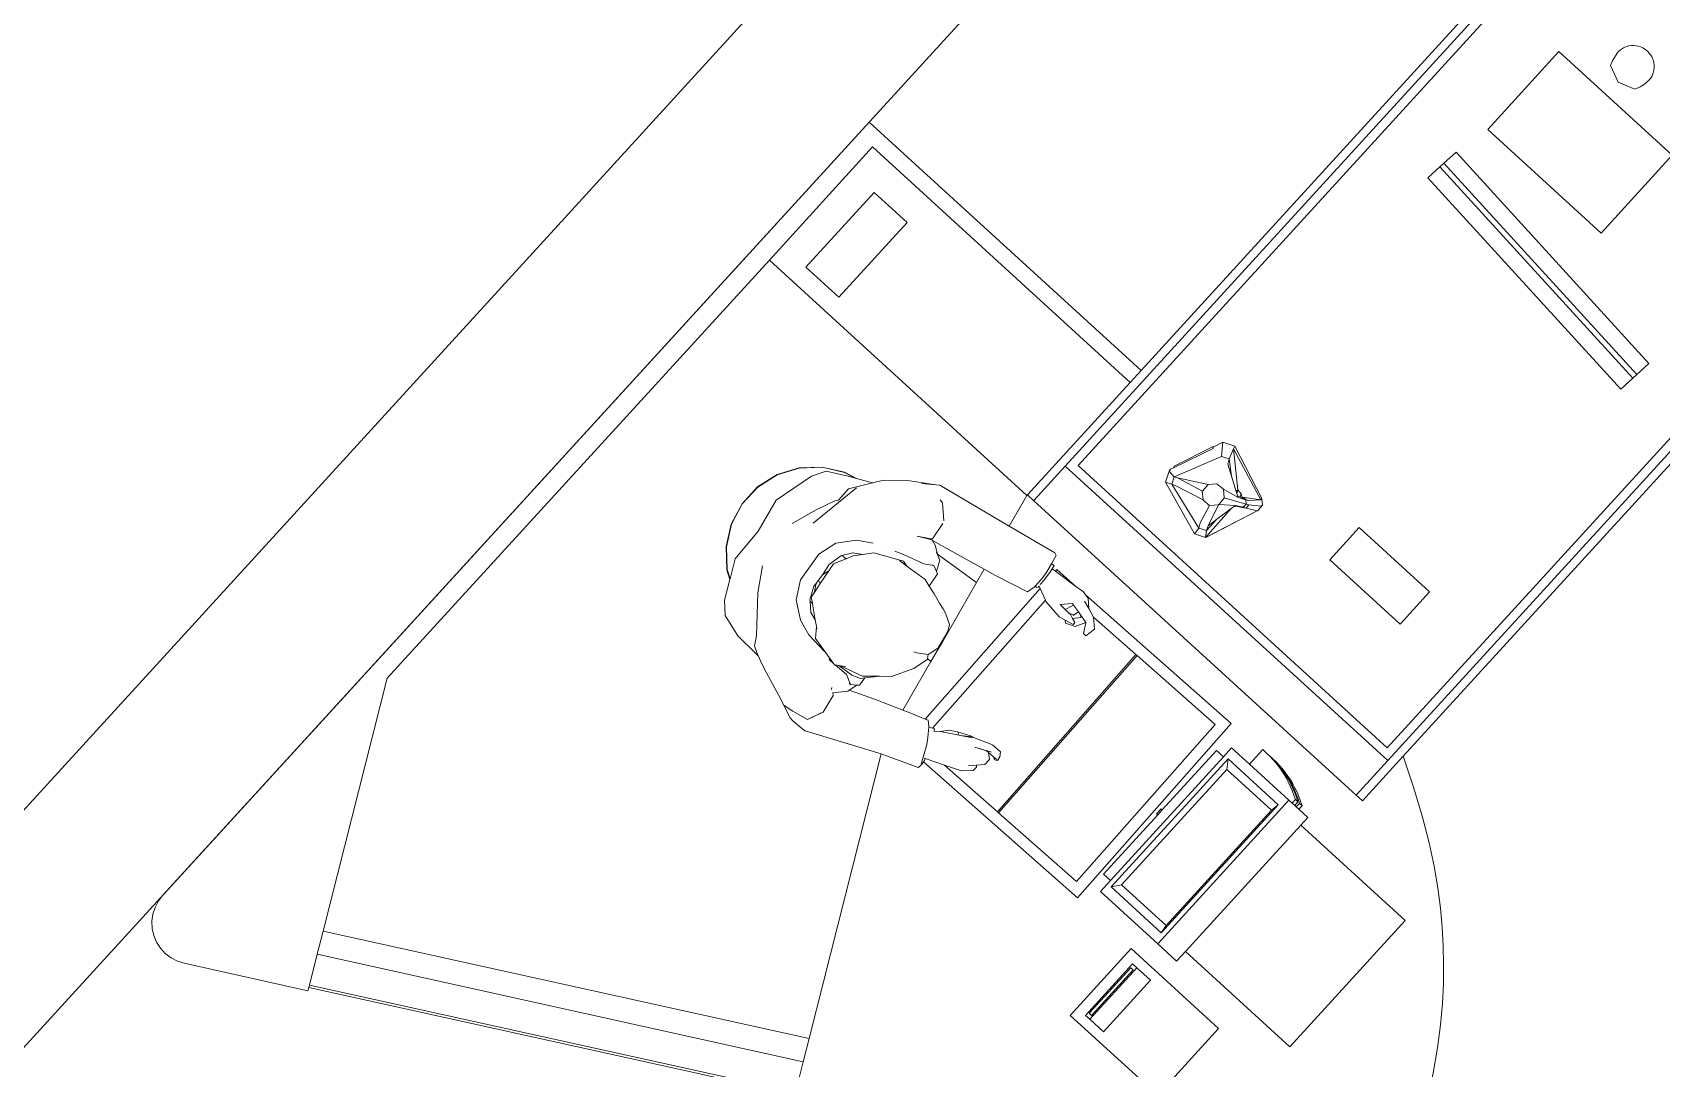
# Model space of a CAD drawing. Header units: metres. Extents: x 750 to 3116, y -341 to 1465.
# Drawn here: x 1561.504 to 1563.844, y 35.231 to 36.719 of the extents above; entities that cross this region are included whole.
import ezdxf

# ---------------------------------------------------------------- set-up
doc = ezdxf.new("R2010")
doc.units = ezdxf.units.M
doc.layers.add('Furniture', color=44, linetype='Continuous', lineweight=5)
doc.layers.add('Wall ext', color=20, linetype='Continuous', lineweight=18)

# ---------------------------------------------------------------- blocks, each defined once
blk = doc.blocks.new('Shop counter')
at = {"layer": 'Furniture'}
for p, q in [((11493453.855, 4446048.0206), (11493453.6094, 4446048.0206)), ((11493453.6094, 4446048.0206), (11493453.6094, 4446047.8176)), ((11493453.855, 4446047.8176), (11493453.855, 4446048.0206)), ((11493453.5599, 4446047.9275), (11493453.4301, 4446047.9275)), ((11493453.4301, 4446047.9275), (11493453.4301, 4446047.7574)), ((11493453.5599, 4446047.7574), (11493453.5599, 4446047.9275)), ((11493454.0276, 4446047.8594), (11493453.9404, 4446047.8594)), ((11493453.9404, 4446047.8472), (11493453.9404, 4446047.8594)), ((11493453.9404, 4446047.8472), (11493453.9404, 4446047.2201)), ((11493454.0077, 4446047.8472), (11493453.9404, 4446047.8472)), ((11493454.0077, 4446047.22), (11493454.0077, 4446047.8472)), ((11493456.585, 4446047.8472), (11493454.0077, 4446047.8472)), ((11493456.5973, 4446047.8594), (11493454.0276, 4446047.8594)), ((11493454.0207, 4446047.8342), (11493454.0207, 4446047.233)), ((11493456.5721, 4446047.8342), (11493454.0207, 4446047.8342)), ((11493453.545, 4446047.8084), (11493453.4448, 4446047.8084)), ((11493453.4448, 4446047.8084), (11493453.4448, 4446047.7819)), ((11493453.545, 4446047.7819), (11493453.545, 4446047.8084)), ((11493453.5907, 4446047.8176), (11493453.5907, 4446047.7809)), ((11493453.6094, 4446047.8176), (11493453.5907, 4446047.8176)), ((11493453.855, 4446047.8176), (11493453.6094, 4446047.8176)), ((11493453.87, 4446047.8176), (11493453.855, 4446047.8176)), ((11493453.87, 4446047.8001), (11493453.87, 4446047.8176)), ((11493453.87, 4446047.8001), (11493453.877, 4446047.8001)), ((11493453.87, 4446047.7952), (11493453.87, 4446047.8001)), ((11493453.877, 4446047.8001), (11493453.8804, 4446047.794)), ((11493453.877, 4446047.7952), (11493453.877, 4446047.8001)), ((11493453.4448, 4446047.7736), (11493453.4448, 4446047.7819)), ((11493453.4448, 4446047.7819), (11493453.545, 4446047.7819)), ((11493453.4506, 4446047.7754), (11493453.4506, 4446047.78)), ((11493453.5392, 4446047.78), (11493453.4506, 4446047.78)), ((11493453.4506, 4446047.7754), (11493453.5392, 4446047.7754)), ((11493453.5392, 4446047.7754), (11493453.5392, 4446047.78)), ((11493453.545, 4446047.7736), (11493453.545, 4446047.7819)), ((11493453.5907, 4446047.7809), (11493453.87, 4446047.7809)), ((11493453.5907, 4446047.7809), (11493453.5907, 4446047.6694)), ((11493453.877, 4446047.7952), (11493453.87, 4446047.7952)), ((11493453.87, 4446047.7921), (11493453.87, 4446047.7952)), ((11493453.87, 4446047.7872), (11493453.87, 4446047.7921)), ((11493453.87, 4446047.7921), (11493453.877, 4446047.7921)), ((11493453.877, 4446047.7872), (11493453.87, 4446047.7872)), ((11493453.87, 4446047.7809), (11493453.87, 4446047.7872)), ((11493453.87, 4446047.7041), (11493453.87, 4446047.7809)), ((11493453.877, 4446047.7952), (11493453.8804, 4446047.7891)), ((11493453.877, 4446047.7872), (11493453.877, 4446047.7921)), ((11493453.877, 4446047.7921), (11493453.8804, 4446047.786)), ((11493453.877, 4446047.7872), (11493453.8804, 4446047.7811)), ((11493453.8804, 4446047.794), (11493453.8835, 4446047.7879)), ((11493453.8804, 4446047.7891), (11493453.8835, 4446047.7829)), ((11493453.8804, 4446047.786), (11493453.8835, 4446047.7798)), ((11493453.8804, 4446047.7811), (11493453.8835, 4446047.7749)), ((11493453.8835, 4446047.7879), (11493453.8863, 4446047.7817)), ((11493453.8835, 4446047.7829), (11493453.8863, 4446047.7767)), ((11493453.8835, 4446047.7798), (11493453.8863, 4446047.7736)), ((11493453.8835, 4446047.7749), (11493453.8863, 4446047.7687)), ((11493453.8863, 4446047.7817), (11493453.8889, 4446047.7754)), ((11493453.8863, 4446047.7767), (11493453.8889, 4446047.7705)), ((11493453.8889, 4446047.7754), (11493453.8911, 4446047.7691)), ((11493453.5599, 4446047.7574), (11493453.4301, 4446047.7574)), ((11493453.4448, 4446047.7736), (11493453.545, 4446047.7736)), ((11493453.6057, 4446047.7739), (11493453.6182, 4446047.7719)), ((11493453.6057, 4446047.7739), (11493453.855, 4446047.7739)), ((11493453.6057, 4446047.6763), (11493453.6057, 4446047.7739)), ((11493453.8426, 4446047.7719), (11493453.6182, 4446047.7719)), ((11493453.6182, 4446047.7719), (11493453.6182, 4446047.6853)), ((11493453.855, 4446047.7739), (11493453.8426, 4446047.7719)), ((11493453.8426, 4446047.6853), (11493453.8426, 4446047.7719)), ((11493453.855, 4446047.7739), (11493453.855, 4446047.6763)), ((11493453.8863, 4446047.7736), (11493453.8889, 4446047.7674)), ((11493453.8863, 4446047.7687), (11493453.8889, 4446047.7624)), ((11493453.8889, 4446047.7705), (11493453.8911, 4446047.7642)), ((11493453.8889, 4446047.7674), (11493453.8911, 4446047.7611)), ((11493453.8889, 4446047.7624), (11493453.8911, 4446047.7562)), ((11493453.8911, 4446047.7691), (11493453.893, 4446047.7628)), ((11493453.8911, 4446047.7642), (11493453.893, 4446047.7579)), ((11493453.8911, 4446047.7611), (11493453.893, 4446047.7548)), ((11493453.8911, 4446047.7562), (11493453.893, 4446047.7498)), ((11493453.893, 4446047.7628), (11493453.8947, 4446047.7564)), ((11493453.893, 4446047.7579), (11493453.8947, 4446047.7515)), ((11493453.893, 4446047.7548), (11493453.8947, 4446047.7484)), ((11493453.8947, 4446047.7564), (11493453.896, 4446047.7501)), ((11493453.8947, 4446047.7515), (11493453.896, 4446047.7451)), ((11493453.893, 4446047.7498), (11493453.8947, 4446047.7435)), ((11493453.8947, 4446047.7484), (11493453.896, 4446047.742)), ((11493453.8947, 4446047.7435), (11493453.896, 4446047.7371)), ((11493453.896, 4446047.7501), (11493453.8971, 4446047.7437)), ((11493453.896, 4446047.7451), (11493453.8971, 4446047.7387)), ((11493453.896, 4446047.742), (11493453.8971, 4446047.7356)), ((11493453.896, 4446047.7371), (11493453.8971, 4446047.7307)), ((11493453.8971, 4446047.7437), (11493453.8978, 4446047.7373)), ((11493453.8971, 4446047.7387), (11493453.8978, 4446047.7323)), ((11493453.8971, 4446047.7356), (11493453.8978, 4446047.7292)), ((11493453.8971, 4446047.7307), (11493453.8978, 4446047.7243)), ((11493453.8978, 4446047.7373), (11493453.8983, 4446047.7309)), ((11493453.8978, 4446047.7323), (11493453.8983, 4446047.7259)), ((11493453.8978, 4446047.7292), (11493453.8983, 4446047.7228)), ((11493453.8983, 4446047.7309), (11493453.8984, 4446047.7244)), ((11493454.1645, 4446047.728), (11493454.1645, 4446047.5914)), ((11493454.2272, 4446047.728), (11493454.1645, 4446047.728)), ((11493454.2272, 4446047.5914), (11493454.2272, 4446047.728)), ((11493454.6273, 4446047.7344), (11493454.6507, 4446047.7365)), ((11493454.6645, 4446047.3252), (11493454.6273, 4446047.7344)), ((11493454.6584, 4446047.7372), (11493454.6507, 4446047.7365)), ((11493454.688, 4446047.3273), (11493454.6507, 4446047.7365)), ((11493454.6584, 4446047.7372), (11493454.6818, 4446047.7393)), ((11493454.6956, 4446047.328), (11493454.6584, 4446047.7372)), ((11493454.7191, 4446047.3302), (11493454.6818, 4446047.7393)), ((11493453.8978, 4446047.7243), (11493453.8983, 4446047.7179)), ((11493453.8983, 4446047.7259), (11493453.8984, 4446047.7195)), ((11493453.8983, 4446047.7228), (11493453.8984, 4446047.7164)), ((11493453.8983, 4446047.7179), (11493453.8984, 4446047.7122)), ((11493453.8984, 4446047.7244), (11493453.8984, 4446047.7195)), ((11493453.8984, 4446047.7164), (11493453.8984, 4446047.7195)), ((11493453.8984, 4446047.7122), (11493453.8984, 4446047.7164)), ((11493453.8984, 4446047.7041), (11493453.8984, 4446047.7122)), ((11493453.6057, 4446047.6763), (11493453.6182, 4446047.6853)), ((11493453.6182, 4446047.6853), (11493453.8426, 4446047.6853)), ((11493453.855, 4446047.6763), (11493453.8426, 4446047.6853)), ((11493453.87, 4446047.7041), (11493453.8984, 4446047.7041)), ((11493453.87, 4446047.6694), (11493453.87, 4446047.7041)), ((11493453.5907, 4446047.6694), (11493453.612, 4446047.6694)), ((11493453.855, 4446047.6763), (11493453.6057, 4446047.6763)), ((11493453.612, 4446047.6694), (11493453.612, 4446047.6558)), ((11493453.612, 4446047.6694), (11493453.8524, 4446047.6694)), ((11493453.8524, 4446047.6694), (11493453.8524, 4446047.6558)), ((11493453.8524, 4446047.6694), (11493453.87, 4446047.6694)), ((11493453.5618, 4446047.6513), (11493453.5566, 4446047.3562)), ((11493453.8957, 4446047.6453), (11493453.5618, 4446047.6513)), ((11493453.578, 4446047.6345), (11493453.5753, 4446047.4851)), ((11493453.8789, 4446047.6291), (11493453.578, 4446047.6345)), ((11493453.7274, 4446047.6558), (11493453.612, 4446047.6558)), ((11493453.7274, 4446047.6558), (11493453.7274, 4446047.6537)), ((11493453.7371, 4446047.6558), (11493453.7274, 4446047.6558)), ((11493453.7371, 4446047.6537), (11493453.7274, 4446047.6537)), ((11493453.7371, 4446047.6558), (11493453.7371, 4446047.6537)), ((11493453.7371, 4446047.6558), (11493453.8524, 4446047.6558)), ((11493453.8907, 4446047.3664), (11493453.8957, 4446047.6453)), ((11493453.8763, 4446047.4797), (11493453.8789, 4446047.6291)), ((11493454.2272, 4446047.5914), (11493454.1645, 4446047.5914)), ((11493453.0788, 4446047.5423), (11493452.7219, 4446046.923)), ((11493452.725, 4446046.9213), (11493453.0819, 4446047.5407)), ((11493453.0819, 4446047.5407), (11493453.1222, 4446047.5191)), ((11493454.9255, 4446047.5623), (11493454.7738, 4446047.5623)), ((11493454.7738, 4446047.5623), (11493454.7738, 4446047.3418)), ((11493454.9255, 4446047.3418), (11493454.9255, 4446047.5623)), ((11493452.7653, 4446046.8997), (11493453.1222, 4446047.5191)), ((11493453.1222, 4446047.5191), (11493453.1525, 4446047.5028)), ((11493453.1525, 4446047.5028), (11493452.7956, 4446046.8835)), ((11493453.1525, 4446047.5028), (11493453.524, 4446047.3037)), ((11493453.5753, 4446047.4829), (11493453.5734, 4446047.3816)), ((11493453.8763, 4446047.4797), (11493453.5753, 4446047.4851)), ((11493453.5753, 4446047.4851), (11493453.5753, 4446047.4829)), ((11493453.8762, 4446047.4775), (11493453.5753, 4446047.4829)), ((11493453.8748, 4446047.3961), (11493453.8762, 4446047.4775)), ((11493453.8763, 4446047.4797), (11493453.8762, 4446047.4775)), ((11493454.0677, 4446047.4378), (11493454.1462, 4446047.467)), ((11493454.0681, 4446047.4381), (11493454.1462, 4446047.467)), ((11493454.1307, 4446047.4399), (11493454.1348, 4446047.4471)), ((11493454.1364, 4446047.4487), (11493454.1308, 4446047.4387)), ((11493454.1348, 4446047.4471), (11493454.1382, 4446047.4525)), ((11493454.1364, 4446047.4487), (11493454.1382, 4446047.4525)), ((11493454.1364, 4446047.4487), (11493454.1425, 4446047.4484)), ((11493454.1425, 4446047.4484), (11493454.1376, 4446047.4393)), ((11493454.1382, 4446047.4525), (11493454.1462, 4446047.467)), ((11493454.1444, 4446047.4521), (11493454.1382, 4446047.4525)), ((11493454.1444, 4446047.4521), (11493454.1425, 4446047.4484)), ((11493454.1425, 4446047.4484), (11493454.1467, 4446047.444)), ((11493454.1444, 4446047.4521), (11493454.155, 4446047.4666)), ((11493454.1461, 4446047.4379), (11493454.1611, 4446047.46)), ((11493454.1477, 4446047.4672), (11493454.1462, 4446047.467)), ((11493454.1486, 4446047.4477), (11493454.1467, 4446047.444)), ((11493454.1469, 4446047.4429), (11493454.1486, 4446047.4477)), ((11493454.1477, 4446047.4672), (11493454.1471, 4446047.467)), ((11493454.1574, 4446047.467), (11493454.1477, 4446047.4672)), ((11493454.1611, 4446047.46), (11493454.1486, 4446047.4477)), ((11493454.155, 4446047.4666), (11493454.1574, 4446047.467)), ((11493454.1638, 4446047.4599), (11493454.1574, 4446047.467)), ((11493454.189, 4446047.3817), (11493454.1611, 4446047.46)), ((11493454.1611, 4446047.46), (11493454.1638, 4446047.4599)), ((11493454.1931, 4446047.3803), (11493454.1638, 4446047.4599)), ((11493454.959, 4446047.4587), (11493454.9503, 4446047.4341)), ((11493453.6133, 4446047.424), (11493453.6046, 4446047.4154)), ((11493453.6133, 4446047.424), (11493453.6233, 4446047.4238)), ((11493453.6233, 4446047.4238), (11493453.6296, 4446047.4159)), ((11493453.6276, 4446047.4292), (11493453.6298, 4446047.4332)), ((11493453.6276, 4446047.4292), (11493453.63, 4446047.4257)), ((11493453.63, 4446047.4257), (11493453.6296, 4446047.4159)), ((11493453.6298, 4446047.4332), (11493453.6361, 4446047.4322)), ((11493453.6302, 4446047.4315), (11493453.63, 4446047.4257)), ((11493453.6421, 4446047.4281), (11493453.6361, 4446047.4322)), ((11493453.6413, 4446047.4136), (11493453.6421, 4446047.4281)), ((11493454.0607, 4446047.4226), (11493454.0677, 4446047.4378)), ((11493454.0681, 4446047.4381), (11493454.0677, 4446047.4378)), ((11493454.1234, 4446047.4372), (11493454.0677, 4446047.4378)), ((11493454.0761, 4446047.432), (11493454.0677, 4446047.4378)), ((11493454.0761, 4446047.432), (11493454.0713, 4446047.4217)), ((11493454.0983, 4446047.4323), (11493454.0761, 4446047.432)), ((11493454.0828, 4446047.4292), (11493454.0761, 4446047.432)), ((11493454.0983, 4446047.4323), (11493454.0828, 4446047.4292)), ((11493454.1147, 4446047.42), (11493454.0828, 4446047.4292)), ((11493454.1234, 4446047.4372), (11493454.0983, 4446047.4323)), ((11493454.1308, 4446047.4387), (11493454.1155, 4446047.4201)), ((11493454.1272, 4446047.4379), (11493454.1234, 4446047.4372)), ((11493454.1272, 4446047.4379), (11493454.1307, 4446047.4399)), ((11493454.1299, 4446047.4385), (11493454.1272, 4446047.4379)), ((11493454.1376, 4446047.4393), (11493454.1278, 4446047.4192)), ((11493454.1299, 4446047.4385), (11493454.1307, 4446047.4399)), ((11493454.1308, 4446047.4387), (11493454.1299, 4446047.4385)), ((11493454.1418, 4446047.4335), (11493454.1364, 4446047.4101)), ((11493454.1467, 4446047.444), (11493454.1418, 4446047.4335)), ((11493454.1418, 4446047.4335), (11493454.1429, 4446047.4316)), ((11493454.1442, 4446047.4352), (11493454.1429, 4446047.4316)), ((11493454.1429, 4446047.4316), (11493454.1447, 4446047.4286)), ((11493454.1453, 4446047.4382), (11493454.1442, 4446047.4352)), ((11493454.1442, 4446047.4352), (11493454.1486, 4446047.4331)), ((11493454.1447, 4446047.4286), (11493454.1497, 4446047.4262)), ((11493454.1447, 4446047.4286), (11493454.1464, 4446047.4257)), ((11493454.1465, 4446047.4419), (11493454.1453, 4446047.4382)), ((11493454.1461, 4446047.4379), (11493454.1453, 4446047.4382)), ((11493454.1471, 4446047.443), (11493454.1461, 4446047.4379)), ((11493454.1461, 4446047.4379), (11493454.1486, 4446047.4331)), ((11493454.1497, 4446047.4262), (11493454.1464, 4446047.4257)), ((11493454.1464, 4446047.4257), (11493454.158, 4446047.4058)), ((11493454.1465, 4446047.4419), (11493454.1469, 4446047.4429)), ((11493454.1469, 4446047.4429), (11493454.1471, 4446047.443)), ((11493454.1486, 4446047.4331), (11493454.1497, 4446047.4262)), ((11493454.1497, 4446047.4262), (11493454.189, 4446047.3817)), ((11493454.9503, 4446047.4341), (11493454.9605, 4446047.4102)), ((11493453.5838, 4446047.4052), (11493453.5734, 4446047.3816)), ((11493453.5838, 4446047.4052), (11493453.5957, 4446047.4174)), ((11493453.6023, 4446047.4174), (11493453.5957, 4446047.4174)), ((11493453.6046, 4446047.4154), (11493453.5964, 4446047.4074)), ((11493453.6023, 4446047.4174), (11493453.6046, 4446047.4154)), ((11493453.629, 4446047.411), (11493453.6222, 4446047.3965)), ((11493453.6256, 4446047.4042), (11493453.6222, 4446047.3965)), ((11493453.6294, 4446047.4126), (11493453.6256, 4446047.4042)), ((11493453.6256, 4446047.4042), (11493453.629, 4446047.411)), ((11493453.6294, 4446047.4119), (11493453.629, 4446047.411)), ((11493453.6327, 4446047.419), (11493453.6294, 4446047.4119)), ((11493453.6296, 4446047.4159), (11493453.6294, 4446047.4126)), ((11493453.6294, 4446047.4126), (11493453.6294, 4446047.4119)), ((11493453.632, 4446047.388), (11493453.6407, 4446047.4106)), ((11493453.6413, 4446047.4136), (11493453.6407, 4446047.4106)), ((11493453.8477, 4446047.4063), (11493453.8629, 4446047.409)), ((11493453.8477, 4446047.4063), (11493453.8479, 4446047.4013)), ((11493453.8479, 4446047.4013), (11493453.8615, 4446047.3937)), ((11493453.8629, 4446047.409), (11493453.8748, 4446047.3961)), ((11493454.0879, 4446047.3418), (11493454.0607, 4446047.4226)), ((11493454.0607, 4446047.4226), (11493454.0713, 4446047.4217)), ((11493454.0713, 4446047.4217), (11493454.0781, 4446047.4181)), ((11493454.0915, 4446047.3504), (11493454.0713, 4446047.4217)), ((11493454.0781, 4446047.4181), (11493454.1057, 4446047.4113)), ((11493454.105, 4446047.3993), (11493454.1057, 4446047.4113)), ((11493454.1057, 4446047.4116), (11493454.1147, 4446047.42)), ((11493454.1057, 4446047.4113), (11493454.1057, 4446047.4116)), ((11493454.1147, 4446047.42), (11493454.1149, 4446047.4201)), ((11493454.1149, 4446047.4201), (11493454.1155, 4446047.4201)), ((11493454.1155, 4446047.4201), (11493454.1274, 4446047.4195)), ((11493454.1274, 4446047.4195), (11493454.1278, 4446047.4192)), ((11493454.1278, 4446047.4192), (11493454.1364, 4446047.4101)), ((11493454.1364, 4446047.4101), (11493454.1358, 4446047.3978)), ((11493454.174, 4446047.3869), (11493454.158, 4446047.4058)), ((11493454.158, 4446047.4058), (11493454.1669, 4446047.3905)), ((11493453.5734, 4446047.3816), (11493453.5616, 4446047.3548)), ((11493453.6207, 4446047.3699), (11493453.6298, 4446047.3848)), ((11493453.6207, 4446047.3699), (11493453.6302, 4446047.3834)), ((11493453.63, 4446047.3808), (11493453.6212, 4446047.3631)), ((11493453.63, 4446047.3808), (11493453.632, 4446047.388)), ((11493453.6302, 4446047.3834), (11493453.632, 4446047.388)), ((11493453.8472, 4446047.3858), (11493453.8412, 4446047.3723)), ((11493453.8473, 4446047.3821), (11493453.8442, 4446047.3691)), ((11493453.8617, 4446047.3931), (11493453.8472, 4446047.3858)), ((11493453.8473, 4446047.3821), (11493453.8501, 4446047.3821)), ((11493453.8501, 4446047.3821), (11493453.851, 4446047.3815)), ((11493453.851, 4446047.3815), (11493453.8531, 4446047.3755)), ((11493453.8623, 4446047.3832), (11493453.8531, 4446047.3755)), ((11493453.8615, 4446047.3937), (11493453.8617, 4446047.3931)), ((11493453.8617, 4446047.3931), (11493453.8645, 4446047.3802)), ((11493453.8623, 4446047.3832), (11493453.8645, 4446047.3802)), ((11493453.8645, 4446047.3802), (11493453.8656, 4446047.3752)), ((11493453.8748, 4446047.3961), (11493453.8748, 4446047.3961)), ((11493453.8748, 4446047.3961), (11493453.8792, 4446047.3829)), ((11493453.8792, 4446047.3829), (11493453.8896, 4446047.3722)), ((11493453.8792, 4446047.3829), (11493453.883, 4446047.3715)), ((11493454.1055, 4446047.3987), (11493454.0934, 4446047.3553)), ((11493454.114, 4446047.3895), (11493454.1042, 4446047.3504)), ((11493454.1266, 4446047.3892), (11493454.1042, 4446047.3504)), ((11493454.1055, 4446047.3987), (11493454.105, 4446047.3993)), ((11493454.1137, 4446047.3897), (11493454.1055, 4446047.3987)), ((11493454.114, 4446047.3895), (11493454.1137, 4446047.3897)), ((11493454.114, 4446047.3895), (11493454.1138, 4446047.3897)), ((11493454.1266, 4446047.3892), (11493454.114, 4446047.3895)), ((11493454.1358, 4446047.3978), (11493454.1266, 4446047.3892)), ((11493454.1669, 4446047.3905), (11493454.174, 4446047.3869)), ((11493454.174, 4446047.3869), (11493454.1692, 4446047.3766)), ((11493454.174, 4446047.3869), (11493454.189, 4446047.3817)), ((11493454.1931, 4446047.3803), (11493454.1857, 4446047.3641)), ((11493454.189, 4446047.3817), (11493454.1931, 4446047.3803)), ((11493453.5257, 4446047.3072), (11493453.5455, 4446047.3561)), ((11493453.5502, 4446047.3568), (11493453.5455, 4446047.3561)), ((11493453.5502, 4446047.3568), (11493453.552, 4446047.3559)), ((11493453.5524, 4446047.3569), (11493453.552, 4446047.3559)), ((11493453.552, 4446047.3559), (11493453.5781, 4446047.343)), ((11493453.5566, 4446047.3562), (11493453.5524, 4446047.3569)), ((11493453.559, 4446047.3558), (11493453.5566, 4446047.3562)), ((11493453.5616, 4446047.3548), (11493453.559, 4446047.3558)), ((11493453.5616, 4446047.3548), (11493453.561, 4446047.3533)), ((11493453.6055, 4446047.3448), (11493453.6196, 4446047.368)), ((11493453.6212, 4446047.3631), (11493453.6144, 4446047.3517)), ((11493453.6196, 4446047.368), (11493453.6207, 4446047.3699)), ((11493453.6212, 4446047.3631), (11493453.6196, 4446047.368)), ((11493453.8442, 4446047.3691), (11493453.8412, 4446047.3723)), ((11493453.8442, 4446047.3691), (11493453.842, 4446047.3595)), ((11493453.8455, 4446047.3306), (11493453.842, 4446047.3595)), ((11493453.8531, 4446047.3755), (11493453.8552, 4446047.3695)), ((11493453.8552, 4446047.3695), (11493453.8553, 4446047.3664)), ((11493453.8553, 4446047.3664), (11493453.8574, 4446047.3717)), ((11493453.8553, 4446047.3664), (11493453.8556, 4446047.3587)), ((11493453.8681, 4446047.3635), (11493453.8556, 4446047.3587)), ((11493453.8556, 4446047.3587), (11493453.856, 4446047.3486)), ((11493453.8559, 4446047.3699), (11493453.856, 4446047.37)), ((11493453.8688, 4446047.3606), (11493453.856, 4446047.3486)), ((11493453.8569, 4446047.3729), (11493453.858, 4446047.3732)), ((11493453.8574, 4446047.3717), (11493453.8587, 4446047.3734)), ((11493453.8574, 4446047.3717), (11493453.858, 4446047.3732)), ((11493453.858, 4446047.3732), (11493453.8587, 4446047.3734)), ((11493453.8587, 4446047.3734), (11493453.8656, 4446047.3752)), ((11493453.8656, 4446047.3752), (11493453.8681, 4446047.3635)), ((11493453.8681, 4446047.3635), (11493453.8688, 4446047.3606)), ((11493453.8907, 4446047.3664), (11493453.8896, 4446047.3722)), ((11493453.8903, 4446047.3478), (11493453.8917, 4446047.3611)), ((11493453.8917, 4446047.3611), (11493453.8907, 4446047.3664)), ((11493454.0934, 4446047.3553), (11493454.0915, 4446047.3504)), ((11493454.1692, 4446047.3766), (11493454.1018, 4446047.3457)), ((11493454.1695, 4446047.3599), (11493454.1107, 4446047.3362)), ((11493454.1128, 4446047.3355), (11493454.1719, 4446047.3578)), ((11493454.1692, 4446047.3766), (11493454.1821, 4446047.3667)), ((11493454.1709, 4446047.3586), (11493454.1695, 4446047.3599)), ((11493454.1709, 4446047.3586), (11493454.1857, 4446047.3641)), ((11493454.1719, 4446047.3578), (11493454.1709, 4446047.3586)), ((11493454.1821, 4446047.3667), (11493454.1857, 4446047.3641)), ((11493453.5781, 4446047.343), (11493453.5869, 4446047.3371)), ((11493453.5989, 4446047.3282), (11493453.5869, 4446047.3371)), ((11493453.5994, 4446047.3379), (11493453.599, 4446047.3375)), ((11493453.6013, 4446047.333), (11493453.5991, 4446047.328)), ((11493453.6055, 4446047.3448), (11493453.5994, 4446047.3379)), ((11493453.6025, 4446047.3359), (11493453.5994, 4446047.3379)), ((11493453.6025, 4446047.3359), (11493453.6013, 4446047.333)), ((11493453.6013, 4446047.333), (11493453.8463, 4446047.3286)), ((11493453.6144, 4446047.3517), (11493453.6055, 4446047.3448)), ((11493453.8455, 4446047.3306), (11493453.8463, 4446047.3286)), ((11493453.8866, 4446047.3115), (11493453.8903, 4446047.3478)), ((11493453.8897, 4446047.3114), (11493453.8903, 4446047.3478)), ((11493454.0915, 4446047.3504), (11493454.0879, 4446047.3418)), ((11493454.1029, 4446047.3348), (11493454.0879, 4446047.3418)), ((11493454.1018, 4446047.3457), (11493454.0915, 4446047.3504)), ((11493454.1042, 4446047.3504), (11493454.1018, 4446047.3457)), ((11493454.1029, 4446047.3348), (11493454.1018, 4446047.3457)), ((11493454.1029, 4446047.3348), (11493454.1064, 4446047.3345)), ((11493454.1064, 4446047.3345), (11493454.1107, 4446047.3362)), ((11493454.1107, 4446047.3362), (11493454.1107, 4446047.3362)), ((11493454.1107, 4446047.3362), (11493454.1128, 4446047.3355)), ((11493454.6956, 4446047.328), (11493454.7191, 4446047.3302)), ((11493454.7738, 4446047.3418), (11493454.9255, 4446047.3418)), ((11493453.5257, 4446047.3072), (11493453.524, 4446047.3037)), ((11493453.6036, 4446047.3166), (11493453.595, 4446047.2934)), ((11493453.5991, 4446047.328), (11493453.5989, 4446047.3282)), ((11493453.6052, 4446047.3208), (11493453.5991, 4446047.328)), ((11493453.6052, 4446047.3208), (11493453.6036, 4446047.3166)), ((11493453.6036, 4446047.3166), (11493453.8534, 4446047.3121)), ((11493453.8463, 4446047.3286), (11493453.8534, 4446047.3121)), ((11493453.8513, 4446047.3074), (11493453.851, 4446047.3043)), ((11493453.8531, 4446047.3085), (11493453.8513, 4446047.3074)), ((11493453.8549, 4446047.3085), (11493453.8531, 4446047.3085)), ((11493453.8534, 4446047.3121), (11493453.8549, 4446047.3085)), ((11493453.8554, 4446047.3085), (11493453.8549, 4446047.3085)), ((11493453.8656, 4446047.3082), (11493453.8577, 4446047.3084)), ((11493453.8814, 4446047.3065), (11493453.8656, 4446047.3082)), ((11493453.886, 4446047.3056), (11493453.8814, 4446047.3065)), ((11493453.886, 4446047.3056), (11493453.8866, 4446047.3115)), ((11493453.8866, 4446047.3115), (11493453.8897, 4446047.3114)), ((11493454.6645, 4446047.3252), (11493454.688, 4446047.3273)), ((11493454.6956, 4446047.328), (11493454.688, 4446047.3273)), ((11493453.524, 4446047.3037), (11493453.4748, 4446047.2008)), ((11493453.5915, 4446047.2844), (11493453.5763, 4446047.2449)), ((11493453.595, 4446047.2934), (11493453.5915, 4446047.2844)), ((11493453.5915, 4446047.2844), (11493453.6701, 4446047.267)), ((11493453.8376, 4446047.3017), (11493453.8238, 4446047.2511)), ((11493453.8376, 4446047.3017), (11493453.8489, 4446047.3043)), ((11493453.8489, 4446047.3043), (11493453.851, 4446047.3043)), ((11493453.851, 4446047.3043), (11493453.8646, 4446047.3043)), ((11493453.875, 4446047.3036), (11493453.8646, 4446047.3043)), ((11493453.8908, 4446047.3), (11493453.875, 4446047.3036)), ((11493453.8912, 4446047.3045), (11493453.886, 4446047.3056)), ((11493453.9054, 4446047.2929), (11493453.8898, 4446047.2187)), ((11493453.8912, 4446047.3045), (11493453.8908, 4446047.3)), ((11493453.9041, 4446047.297), (11493453.8908, 4446047.3)), ((11493453.9041, 4446047.297), (11493453.9054, 4446047.2929)), ((11493453.6688, 4446047.261), (11493453.6463, 4446047.2557)), ((11493453.6702, 4446047.2601), (11493453.6688, 4446047.261)), ((11493453.6702, 4446047.2601), (11493453.6701, 4446047.267)), ((11493453.6701, 4446047.267), (11493453.6904, 4446047.2626)), ((11493453.675, 4446047.2569), (11493453.6702, 4446047.2601)), ((11493453.675, 4446047.2569), (11493453.6901, 4446047.2612)), ((11493453.6904, 4446047.2626), (11493453.6901, 4446047.2612)), ((11493453.6901, 4446047.2612), (11493453.6909, 4446047.2615)), ((11493453.6904, 4446047.2626), (11493453.7001, 4446047.2605)), ((11493453.6909, 4446047.2615), (11493453.6999, 4446047.2596)), ((11493453.6999, 4446047.2596), (11493453.7001, 4446047.2605)), ((11493453.7001, 4446047.2605), (11493453.7982, 4446047.2389)), ((11493453.5763, 4446047.2449), (11493453.5607, 4446047.2082)), ((11493453.6049, 4446047.2269), (11493453.6162, 4446047.2397)), ((11493453.6162, 4446047.2397), (11493453.6463, 4446047.2557)), ((11493453.6638, 4446047.2392), (11493453.6655, 4446047.2429)), ((11493453.675, 4446047.2569), (11493453.6655, 4446047.2429)), ((11493453.6999, 4446047.2596), (11493453.7182, 4446047.2557)), ((11493453.7276, 4446047.2505), (11493453.7182, 4446047.2557)), ((11493453.7354, 4446047.2355), (11493453.7276, 4446047.2505)), ((11493453.7904, 4446047.1701), (11493453.7982, 4446047.2389)), ((11493453.7982, 4446047.2389), (11493453.8197, 4446047.2341)), ((11493453.8238, 4446047.2511), (11493453.8197, 4446047.2341)), ((11493453.5736, 4446047.2113), (11493453.5758, 4446047.2142)), ((11493453.589, 4446047.2127), (11493453.5758, 4446047.2142)), ((11493453.5886, 4446047.2086), (11493453.6049, 4446047.2269)), ((11493453.589, 4446047.2127), (11493453.6049, 4446047.2269)), ((11493453.7378, 4446047.2288), (11493453.7354, 4446047.2355)), ((11493453.7405, 4446047.2196), (11493453.7378, 4446047.2288)), ((11493453.7405, 4446047.2196), (11493453.7449, 4446047.2048)), ((11493453.8197, 4446047.2341), (11493453.8121, 4446047.2022)), ((11493453.8898, 4446047.2187), (11493453.8661, 4446047.1055)), ((11493453.8898, 4446047.2187), (11493453.9394, 4446047.2078)), ((11493453.9404, 4446047.2201), (11493453.9404, 4446047.2078)), ((11493453.9404, 4446047.2201), (11493453.9408, 4446047.22)), ((11493453.9408, 4446047.22), (11493454.0077, 4446047.22)), ((11493454.0077, 4446047.22), (11493456.585, 4446047.22)), ((11493454.0207, 4446047.233), (11493456.5721, 4446047.233)), ((11493453.4735, 4446047.1777), (11493453.4742, 4446047.1981)), ((11493453.4742, 4446047.1981), (11493453.4748, 4446047.2008)), ((11493453.489, 4446047.1921), (11493453.4837, 4446047.1685)), ((11493453.489, 4446047.1921), (11493453.5078, 4446047.2001)), ((11493453.5084, 4446047.2), (11493453.489, 4446047.1921)), ((11493453.5078, 4446047.2001), (11493453.5123, 4446047.2016)), ((11493453.5078, 4446047.2001), (11493453.5084, 4446047.2)), ((11493453.5084, 4446047.2), (11493453.5093, 4446047.1999)), ((11493453.5123, 4446047.2016), (11493453.5396, 4446047.1959)), ((11493453.5419, 4446047.1931), (11493453.5396, 4446047.1959)), ((11493453.5416, 4446047.1928), (11493453.5419, 4446047.1931)), ((11493453.5419, 4446047.1931), (11493453.5583, 4446047.2076)), ((11493453.5583, 4446047.2076), (11493453.5607, 4446047.2082)), ((11493453.5607, 4446047.2082), (11493453.5736, 4446047.2113)), ((11493453.568, 4446047.2037), (11493453.5736, 4446047.2113)), ((11493453.5681, 4446047.2013), (11493453.568, 4446047.2037)), ((11493453.5745, 4446047.1899), (11493453.568, 4446047.2037)), ((11493453.574, 4446047.1685), (11493453.5745, 4446047.1899)), ((11493453.5768, 4446047.1729), (11493453.5791, 4446047.1965)), ((11493453.5782, 4446047.175), (11493453.5886, 4446047.2086)), ((11493453.5841, 4446047.2084), (11493453.5791, 4446047.1965)), ((11493453.5841, 4446047.2084), (11493453.589, 4446047.2127)), ((11493453.7449, 4446047.2048), (11493453.7486, 4446047.192)), ((11493453.7486, 4446047.192), (11493453.7698, 4446047.189)), ((11493453.7486, 4446047.192), (11493453.7516, 4446047.1814)), ((11493453.8121, 4446047.2022), (11493453.8001, 4446047.151)), ((11493453.9394, 4446047.2078), (11493453.9404, 4446047.2078)), ((11493453.9394, 4446047.2078), (11493453.9394, 4446046.7066)), ((11493453.9394, 4446047.2078), (11493453.9404, 4446047.2078)), ((11493453.9404, 4446047.2078), (11493454.1593, 4446047.2078)), ((11493454.1593, 4446047.2078), (11493454.1823, 4446047.2078)), ((11493454.1593, 4446046.7066), (11493454.1593, 4446047.2078)), ((11493454.1823, 4446047.2078), (11493456.5973, 4446047.2078)), ((11493454.1823, 4446047.2078), (11493454.1823, 4446046.6787)), ((11493453.4743, 4446047.1714), (11493453.4735, 4446047.1777)), ((11493453.4743, 4446047.1714), (11493453.4808, 4446047.1554)), ((11493453.4815, 4446047.1537), (11493453.4837, 4446047.1685)), ((11493453.5439, 4446047.1884), (11493453.5447, 4446047.1881)), ((11493453.5447, 4446047.1881), (11493453.547, 4446047.187)), ((11493453.5734, 4446047.1677), (11493453.574, 4446047.1685)), ((11493453.5734, 4446047.1677), (11493453.5739, 4446047.1653)), ((11493453.574, 4446047.1685), (11493453.5768, 4446047.1729)), ((11493453.5768, 4446047.1729), (11493453.5782, 4446047.175)), ((11493453.5782, 4446047.175), (11493453.5823, 4446047.1813)), ((11493453.7516, 4446047.1814), (11493453.7481, 4446047.149)), ((11493453.767, 4446047.1648), (11493453.7747, 4446047.1768)), ((11493453.7711, 4446047.1857), (11493453.7698, 4446047.189)), ((11493453.7711, 4446047.1857), (11493453.7864, 4446047.1783)), ((11493453.7747, 4446047.1768), (11493453.7711, 4446047.1857)), ((11493453.774, 4446047.1745), (11493453.7747, 4446047.1768)), ((11493453.7894, 4446047.1716), (11493453.7864, 4446047.1783)), ((11493453.7914, 4446047.1672), (11493453.7894, 4446047.1716)), ((11493453.7904, 4446047.1701), (11493453.7894, 4446047.1716)), ((11493453.7979, 4446047.1588), (11493453.7904, 4446047.1701)), ((11493453.4808, 4446047.1554), (11493453.4867, 4446047.1384)), ((11493453.4808, 4446047.1554), (11493453.4815, 4446047.1537)), ((11493453.5737, 4446047.1581), (11493453.5739, 4446047.1653)), ((11493453.5742, 4446047.1558), (11493453.5737, 4446047.1581)), ((11493453.5739, 4446047.1653), (11493453.5828, 4446047.1224)), ((11493453.5802, 4446047.1116), (11493453.578, 4446047.1444)), ((11493453.7481, 4446047.149), (11493453.7467, 4446047.1357)), ((11493453.7481, 4446047.149), (11493453.7503, 4446047.1406)), ((11493453.757, 4446047.1342), (11493453.767, 4446047.1648)), ((11493453.8004, 4446047.1499), (11493453.7896, 4446047.1309)), ((11493453.799, 4446047.1456), (11493453.7896, 4446047.1309)), ((11493453.8001, 4446047.151), (11493453.7979, 4446047.1588)), ((11493453.8004, 4446047.1499), (11493453.799, 4446047.1456)), ((11493453.8017, 4446047.1497), (11493453.799, 4446047.1456)), ((11493453.8004, 4446047.1499), (11493453.8001, 4446047.151)), ((11493453.8017, 4446047.1497), (11493453.8282, 4446047.1458)), ((11493453.8498, 4446047.1252), (11493453.8319, 4446047.1441)), ((11493453.5011, 4446047.0978), (11493453.4867, 4446047.1384)), ((11493453.5828, 4446047.1224), (11493453.5964, 4446047.1116)), ((11493453.7302, 4446047.101), (11493453.7503, 4446047.1406)), ((11493453.757, 4446047.1342), (11493453.7523, 4446047.1217)), ((11493453.8507, 4446047.1202), (11493453.8498, 4446047.1252)), ((11493453.5056, 4446047.0855), (11493453.5011, 4446047.0978)), ((11493453.5877, 4446047.0887), (11493453.5802, 4446047.1116)), ((11493453.5964, 4446047.1116), (11493453.5941, 4446047.1145)), ((11493453.6024, 4446047.1038), (11493453.5964, 4446047.1116)), ((11493453.6059, 4446047.0923), (11493453.6024, 4446047.1038)), ((11493453.6167, 4446047.0853), (11493453.6024, 4446047.1038)), ((11493453.7302, 4446047.101), (11493453.7175, 4446047.0908)), ((11493453.7467, 4446047.108), (11493453.7468, 4446047.108)), ((11493453.8414, 4446047.0694), (11493453.8625, 4446047.1008)), ((11493453.8625, 4446047.1008), (11493453.8499, 4446047.0847)), ((11493453.8661, 4446047.1055), (11493453.8625, 4446047.1008)), ((11493453.5056, 4446047.0855), (11493453.5088, 4446047.0787)), ((11493453.5088, 4446047.0787), (11493453.5091, 4446047.0728)), ((11493453.5088, 4446047.0787), (11493453.5105, 4446047.0748)), ((11493453.5091, 4446047.0728), (11493453.5106, 4446047.0372)), ((11493453.5161, 4446047.0645), (11493453.5105, 4446047.0748)), ((11493453.6052, 4446047.0641), (11493453.5877, 4446047.0887)), ((11493453.6059, 4446047.0923), (11493453.6166, 4446047.0807)), ((11493453.6171, 4446047.0845), (11493453.6166, 4446047.0807)), ((11493453.6166, 4446047.0807), (11493453.6182, 4446047.0789)), ((11493453.6167, 4446047.0853), (11493453.6171, 4446047.0845)), ((11493453.6171, 4446047.0848), (11493453.6167, 4446047.0853)), ((11493453.6171, 4446047.0848), (11493453.6171, 4446047.0845)), ((11493453.6186, 4446047.0829), (11493453.6171, 4446047.0848)), ((11493453.6171, 4446047.0845), (11493453.6174, 4446047.0836)), ((11493453.6186, 4446047.0829), (11493453.6174, 4446047.0836)), ((11493453.6367, 4446047.07), (11493453.6182, 4446047.0789)), ((11493453.6227, 4446047.0776), (11493453.6186, 4446047.0829)), ((11493453.6297, 4446047.0765), (11493453.6227, 4446047.0776)), ((11493453.6418, 4446047.0695), (11493453.6297, 4446047.0765)), ((11493453.6458, 4446047.074), (11493453.6297, 4446047.0765)), ((11493453.6458, 4446047.074), (11493453.6474, 4446047.069)), ((11493453.6673, 4446047.0707), (11493453.6458, 4446047.074)), ((11493453.6795, 4446047.0689), (11493453.6972, 4446047.0774)), ((11493453.71, 4446047.0787), (11493453.6962, 4446047.0698)), ((11493453.6972, 4446047.0774), (11493453.6962, 4446047.0698)), ((11493453.6972, 4446047.0774), (11493453.7067, 4446047.0821)), ((11493453.7175, 4446047.0908), (11493453.7067, 4446047.0821)), ((11493453.71, 4446047.0787), (11493453.7175, 4446047.0908)), ((11493453.7267, 4446047.0706), (11493453.7398, 4446047.0909)), ((11493453.5161, 4446047.0645), (11493453.5283, 4446047.0571)), ((11493453.5283, 4446047.0571), (11493453.5752, 4446047.0169)), ((11493453.6052, 4446047.0641), (11493453.6305, 4446047.0496)), ((11493453.6754, 4446047.0438), (11493453.6305, 4446047.0496)), ((11493453.6418, 4446047.0695), (11493453.6367, 4446047.07)), ((11493453.6474, 4446047.069), (11493453.6418, 4446047.0695)), ((11493453.6557, 4446047.0682), (11493453.6474, 4446047.069)), ((11493453.6557, 4446047.0682), (11493453.6569, 4446047.068)), ((11493453.6673, 4446047.0707), (11493453.6569, 4446047.068)), ((11493453.6569, 4446047.068), (11493453.6746, 4446047.0651)), ((11493453.6795, 4446047.0689), (11493453.6673, 4446047.0707)), ((11493453.6746, 4446047.0651), (11493453.6948, 4446047.069)), ((11493453.7035, 4446047.0513), (11493453.6754, 4446047.0438)), ((11493453.6962, 4446047.0698), (11493453.6948, 4446047.069)), ((11493453.7035, 4446047.0513), (11493453.7267, 4446047.0706)), ((11493453.8165, 4446047.0411), (11493453.8414, 4446047.0694)), ((11493453.5196, 4446047.004), (11493453.5106, 4446047.0372)), ((11493453.7736, 4446047.0122), (11493453.8029, 4446047.0319)), ((11493453.8029, 4446047.0319), (11493453.7923, 4446047.0106)), ((11493453.8029, 4446047.0319), (11493453.8165, 4446047.0411)), ((11493453.5354, 4446046.9885), (11493453.5196, 4446047.004)), ((11493453.5752, 4446047.0169), (11493453.6087, 4446046.9956)), ((11493453.7027, 4446047.0078), (11493453.7825, 4446047.0198)), ((11493453.7199, 4446046.998), (11493453.7474, 4446047.0092)), ((11493453.7516, 4446047.0125), (11493453.7474, 4446047.0092)), ((11493453.7516, 4446047.0125), (11493453.7736, 4446047.0122)), ((11493453.7914, 4446047.0089), (11493453.7871, 4446046.9921)), ((11493453.7923, 4446047.0106), (11493453.7874, 4446046.9919)), ((11493453.7914, 4446047.0089), (11493453.7876, 4446047.0011)), ((11493453.7923, 4446047.0106), (11493453.7914, 4446047.0089)), ((11493453.5354, 4446046.9885), (11493453.5627, 4446046.9742)), ((11493453.7199, 4446046.998), (11493453.6821, 4446046.986)), ((11493453.7703, 4446046.9714), (11493453.7876, 4446047.0011)), ((11493453.7871, 4446046.9921), (11493453.7708, 4446046.9634)), ((11493453.7874, 4446046.9919), (11493453.7711, 4446046.9631)), ((11493453.7874, 4446046.9919), (11493453.7871, 4446046.9921)), ((11493453.57, 4446046.9616), (11493453.5627, 4446046.9742)), ((11493453.5627, 4446046.9742), (11493453.5633, 4446046.9738)), ((11493453.5703, 4446046.9618), (11493453.5633, 4446046.9738)), ((11493453.5633, 4446046.9738), (11493453.5897, 4446046.9599)), ((11493453.57, 4446046.9616), (11493453.5703, 4446046.9618)), ((11493453.5936, 4446046.9384), (11493453.57, 4446046.9616)), ((11493453.5938, 4446046.9387), (11493453.5703, 4446046.9618)), ((11493453.5897, 4446046.9599), (11493453.6411, 4446046.9576)), ((11493453.6913, 4446046.9467), (11493453.6411, 4446046.9576)), ((11493453.7512, 4446046.9605), (11493453.6913, 4446046.9467)), ((11493453.7708, 4446046.9634), (11493453.7476, 4446046.9399)), ((11493453.7711, 4446046.9631), (11493453.7479, 4446046.9396)), ((11493453.7512, 4446046.9605), (11493453.7703, 4446046.9714)), ((11493453.7711, 4446046.9631), (11493453.7708, 4446046.9634)), ((11493453.5936, 4446046.9384), (11493453.5938, 4446046.9387)), ((11493453.6224, 4446046.9221), (11493453.5936, 4446046.9384)), ((11493453.6225, 4446046.9224), (11493453.5938, 4446046.9387)), ((11493453.7476, 4446046.9399), (11493453.7192, 4446046.9232)), ((11493453.7479, 4446046.9396), (11493453.7194, 4446046.9228)), ((11493453.7479, 4446046.9396), (11493453.7476, 4446046.9399)), ((11493452.7177, 4446046.9252), (11493452.6269, 4446046.7675)), ((11493452.7219, 4446046.923), (11493452.7177, 4446046.9252)), ((11493452.725, 4446046.9213), (11493452.7219, 4446046.923)), ((11493452.7653, 4446046.8997), (11493452.725, 4446046.9213)), ((11493453.6224, 4446046.9221), (11493453.6225, 4446046.9224)), ((11493453.6544, 4446046.9138), (11493453.6224, 4446046.9221)), ((11493453.6544, 4446046.9141), (11493453.6225, 4446046.9224)), ((11493453.6874, 4446046.9144), (11493453.6544, 4446046.9141)), ((11493453.6544, 4446046.9138), (11493453.6544, 4446046.9141)), ((11493453.6875, 4446046.914), (11493453.6544, 4446046.9138)), ((11493453.7192, 4446046.9232), (11493453.6874, 4446046.9144)), ((11493453.6875, 4446046.914), (11493453.6874, 4446046.9144)), ((11493453.7194, 4446046.9228), (11493453.6875, 4446046.914)), ((11493453.7194, 4446046.9228), (11493453.7192, 4446046.9232)), ((11493452.7956, 4446046.8835), (11493452.7653, 4446046.8997)), ((11493453.1257, 4446046.7066), (11493452.7956, 4446046.8835)), ((11493453.9672, 4446046.8164), (11493453.9672, 4446046.7521)), ((11493453.9672, 4446046.8164), (11493454.1125, 4446046.8164)), ((11493454.1125, 4446046.7521), (11493454.1125, 4446046.8164)), ((11493452.6198, 4446046.7482), (11493452.6189, 4446046.7379)), ((11493452.6225, 4446046.7582), (11493452.6198, 4446046.7482)), ((11493452.6269, 4446046.7675), (11493452.6225, 4446046.7582)), ((11493454.1125, 4446046.7521), (11493453.9672, 4446046.7521)), ((11493452.6189, 4446046.7379), (11493452.6199, 4446046.7276)), ((11493452.6199, 4446046.7276), (11493452.6225, 4446046.7177)), ((11493452.6225, 4446046.7177), (11493452.6269, 4446046.7083)), ((11493452.6269, 4446046.7083), (11493452.6328, 4446046.6998)), ((11493452.6328, 4446046.6998), (11493452.6401, 4446046.6925)), ((11493453.9394, 4446046.7066), (11493453.1257, 4446046.7066)), ((11493454.1593, 4446046.7066), (11493453.9394, 4446046.7066)), ((11493452.6401, 4446046.6925), (11493452.6486, 4446046.6866)), ((11493452.6486, 4446046.6866), (11493452.6579, 4446046.6823)), ((11493452.6579, 4446046.6823), (11493452.6679, 4446046.6796)), ((11493452.6679, 4446046.6796), (11493452.6782, 4446046.6787)), ((11493452.6782, 4446046.6787), (11493454.1823, 4446046.6787))]:
    blk.add_line(p, q, dxfattribs=at)
for points in [[(11493454.0276, 4446047.8594), (11493454.0038, 4446047.9017), (11493453.9815, 4446047.9386), (11493453.9605, 4446047.9707), (11493453.9406, 4446047.9988), (11493453.9213, 4446048.0237), (11493453.9025, 4446048.0459), (11493453.8838, 4446048.0662), (11493453.8649, 4446048.0853), (11493453.8456, 4446048.1039), (11493453.8251, 4446048.1223), (11493453.803, 4446048.1406), (11493453.7785, 4446048.1592), (11493453.7512, 4446048.1783), (11493453.7203, 4446048.198), (11493453.6853, 4446048.2186), (11493453.6455, 4446048.2403)], [(11493454.9605, 4446047.4102), (11493454.9686, 4446047.4073), (11493454.9757, 4446047.4057), (11493454.9819, 4446047.4051), (11493454.9872, 4446047.4055), (11493454.9918, 4446047.4066), (11493454.9957, 4446047.4084), (11493454.9991, 4446047.4105), (11493455.002, 4446047.413), (11493455.0044, 4446047.4156), (11493455.0065, 4446047.4183), (11493455.0082, 4446047.4211), (11493455.0096, 4446047.424), (11493455.0106, 4446047.427), (11493455.0113, 4446047.43), (11493455.0116, 4446047.433), (11493455.0117, 4446047.436), (11493455.0114, 4446047.4391), (11493455.0109, 4446047.4421), (11493455.01, 4446047.445), (11493455.0088, 4446047.4479), (11493455.0073, 4446047.4507), (11493455.0054, 4446047.4534), (11493455.0032, 4446047.456), (11493455.0006, 4446047.4585), (11493454.9975, 4446047.4607), (11493454.9941, 4446047.4627), (11493454.99, 4446047.4642), (11493454.9854, 4446047.465), (11493454.9801, 4446047.465), (11493454.9739, 4446047.4641), (11493454.9669, 4446047.4621), (11493454.959, 4446047.4587)]]:
    blk.add_lwpolyline(points, dxfattribs=at)

msp = doc.modelspace()

# ---------------------------------------------------------------- linework, layer by layer
at = {"layer": 'Wall ext', "color": 252, "true_color": 0x939598}
for p, q in [((1557.4868, 31.2194), (1564.1651, 38.5284)), ((1557.6566, 31.0642), (1564.3349, 38.3733))]:
    msp.add_line(p, q, dxfattribs=at)

# ---------------------------------------------------------------- block references
at = {"layer": 'Furniture', "color": 252, "true_color": 0x939598, "xscale": -1, "rotation": 227.5821484348844}
msp.add_blockref('Shop counter', (-11033417.6015, -5485948.255), dxfattribs=at)

doc.saveas('drawing.dxf')
